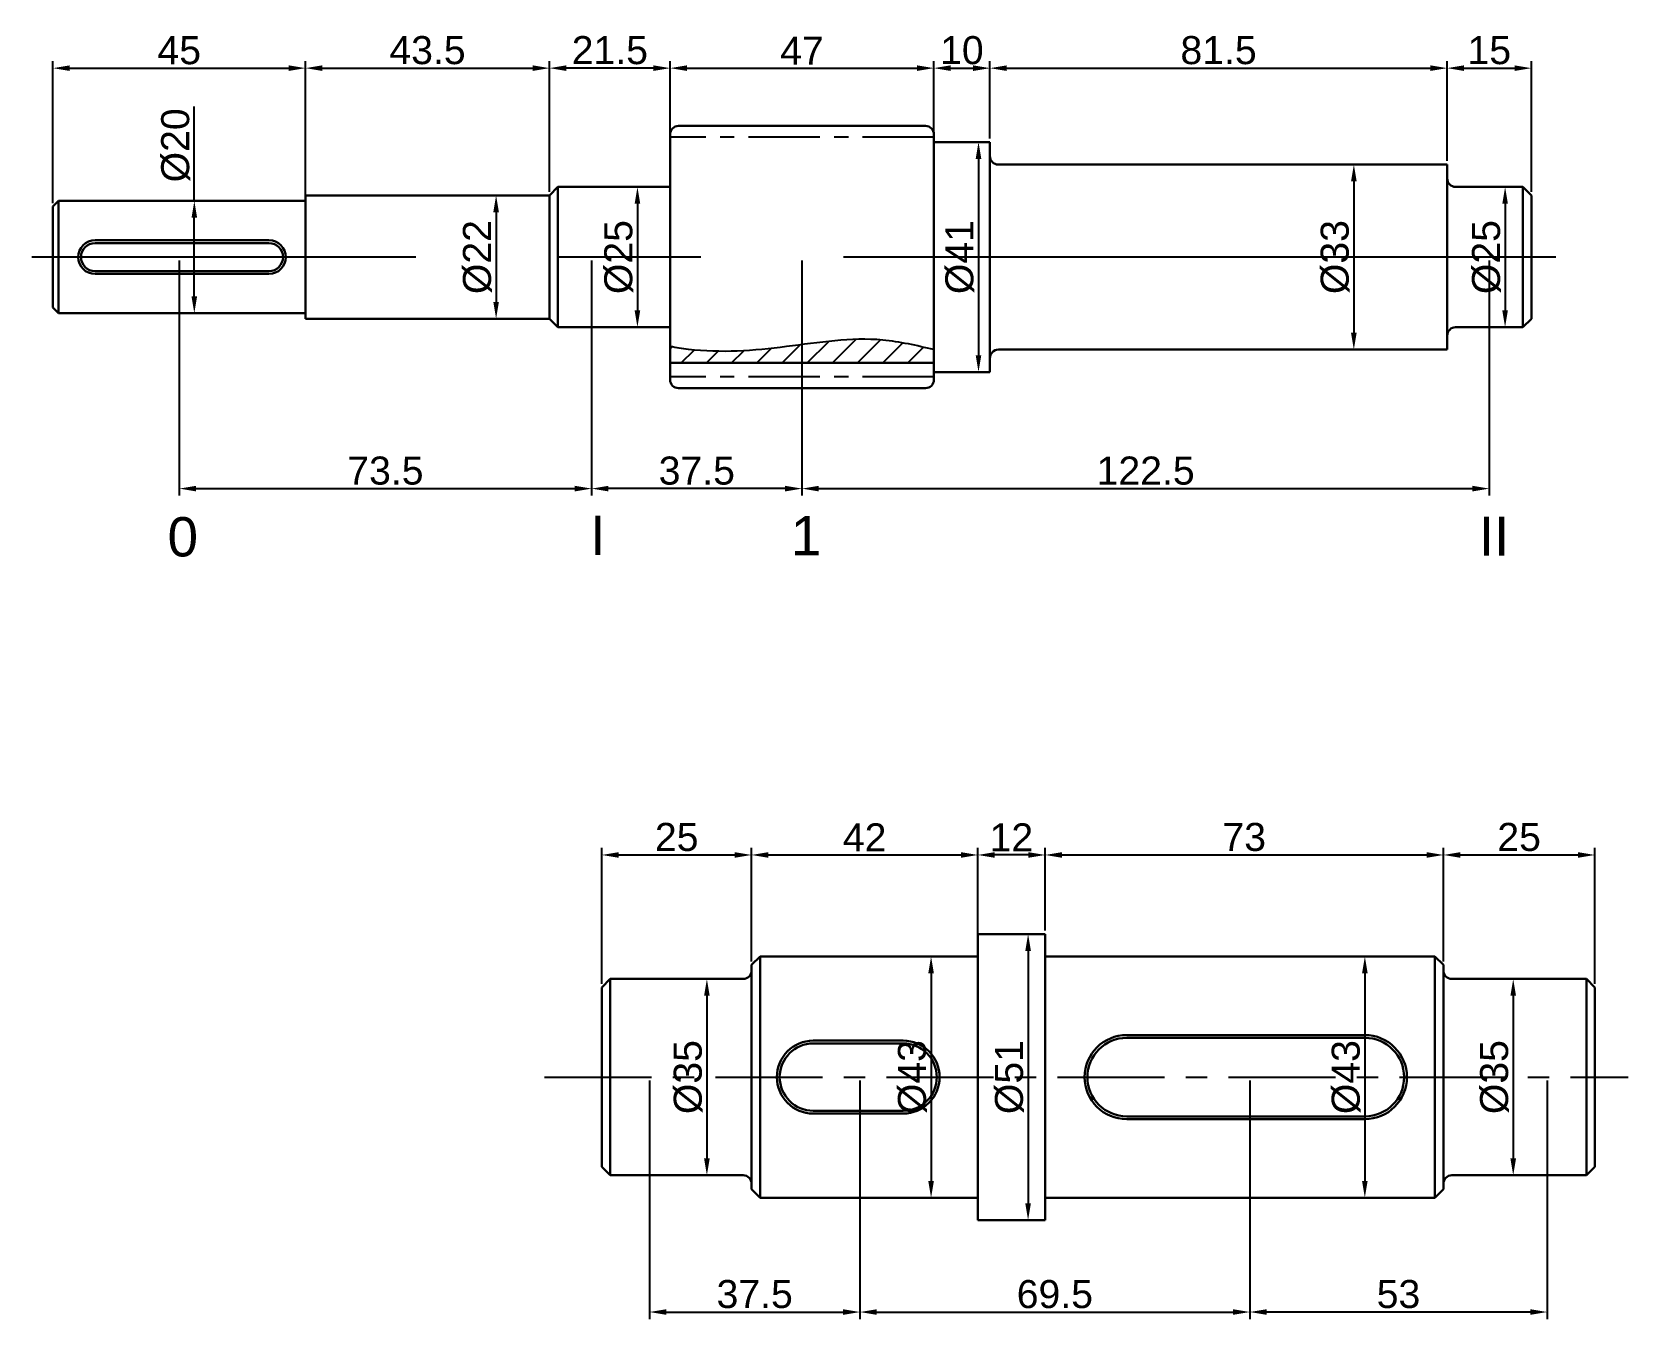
# Model space of a CAD drawing. Header units: millimetres. Extents: x 236 to 617, y 108 to 516.
# Drawn here: x 235.6 to 520.1, y 286.6 to 516.1 of the extents above; entities that cross this region are included whole.
import ezdxf

# ---------------------------------------------------------------- set-up
doc = ezdxf.new("R2010")
doc.units = ezdxf.units.MM
doc.linetypes.add('CENTER', pattern=[10.16, 6.35, -1.27, 1.27, -1.27])
doc.linetypes.add('CENTERX2', pattern=[20.32, 12.7, -2.54, 2.54, -2.54])
doc.layers.get('0').update_dxf_attribs({"lineweight": 30})
doc.layers.add('中心线', color=7, linetype='CENTER')
doc.layers.add('细线', color=7, linetype='Continuous')
doc.styles.get("Standard").update_dxf_attribs({"font": 'arial.ttf'})
doc.dimstyles.new('ISO-25', dxfattribs={"dimtxt": 5, "dimasz": 3, "dimexe": 1.25, "dimexo": 0.625, "dimtad": 1, "dimdec": 1, "dimtxsty": 'Standard', "dimcen": 2.5, "dimadec": 0, "dimazin": 0, "dimtfac": 1, "dimtdec": 1, "dimtmove": 0, "dimatfit": 3, "dimfxl": 1, "dimarcsym": 0})
doc.dimstyles.new('副本 ISO-25', dxfattribs={"dimtxt": 5, "dimasz": 3, "dimexe": 1.25, "dimexo": 0.625, "dimtad": 1, "dimdec": 0, "dimtxsty": 'Standard', "dimcen": 2.5, "dimadec": 0, "dimazin": 0, "dimtfac": 1, "dimtdec": 0, "dimtmove": 0, "dimatfit": 3, "dimfxl": 1, "dimarcsym": 0})

# ---------------------------------------------------------------- blocks, each defined once
blk = doc.blocks.new('*D31')
at = {"layer": 'Defpoints', "color": 0, "transparency": 16777216}
for p in [(363.91, 369.34), (363.91, 349.74), (337.21, 345.74)]:
    blk.add_point(p, dxfattribs=at)
at = {"layer": '细线', "color": 0, "lineweight": -2, "transparency": 16777216}
for p, q in [((337.21, 346.37), (337.21, 370.59)), ((363.91, 350.37), (363.91, 370.59)), ((340.21, 369.34), (360.91, 369.34))]:
    blk.add_line(p, q, dxfattribs=at)
at = {"layer": '细线', "color": 0, "transparency": 16777216}
for points in [[(340.21, 369.84), (340.21, 368.84), (337.21, 369.34)], [(360.91, 369.84), (360.91, 368.84), (363.91, 369.34)]]:
    blk.add_solid(points, dxfattribs=at)
at = {"layer": '细线', "color": 0, "transparency": 16777216, "insert": (350.56, 372.52), "char_height": 5, "attachment_point": 5}
blk.add_mtext('25', dxfattribs=at)
blk = doc.blocks.new('*D32')
at = {"layer": 'Defpoints', "color": 0, "transparency": 16777216}
for p in [(404.21, 369.34), (404.21, 351.24), (363.91, 349.74)]:
    blk.add_point(p, dxfattribs=at)
at = {"layer": '细线', "color": 0, "lineweight": -2, "transparency": 16777216}
for p, q in [((363.91, 350.37), (363.91, 370.59)), ((404.21, 351.87), (404.21, 370.59)), ((366.91, 369.34), (401.21, 369.34))]:
    blk.add_line(p, q, dxfattribs=at)
at = {"layer": '细线', "color": 0, "transparency": 16777216}
for points in [[(366.91, 369.84), (366.91, 368.84), (363.91, 369.34)], [(401.21, 369.84), (401.21, 368.84), (404.21, 369.34)]]:
    blk.add_solid(points, dxfattribs=at)
at = {"layer": '细线', "color": 0, "transparency": 16777216, "insert": (384.06, 372.48), "char_height": 5, "attachment_point": 5}
blk.add_mtext('42', dxfattribs=at)
blk = doc.blocks.new('*D33')
at = {"layer": 'Defpoints', "color": 0, "transparency": 16777216}
for p in [(404.21, 369.34), (404.21, 355.24), (416.21, 355.24)]:
    blk.add_point(p, dxfattribs=at)
at = {"layer": '细线', "color": 0, "lineweight": -2, "transparency": 16777216}
for p, q in [((404.21, 355.87), (404.21, 370.59)), ((416.21, 355.87), (416.21, 370.59)), ((413.21, 369.34), (407.21, 369.34))]:
    blk.add_line(p, q, dxfattribs=at)
at = {"layer": '细线', "color": 0, "transparency": 16777216}
for points in [[(407.21, 369.84), (407.21, 368.84), (404.21, 369.34)], [(413.21, 369.84), (413.21, 368.84), (416.21, 369.34)]]:
    blk.add_solid(points, dxfattribs=at)
at = {"layer": '细线', "color": 0, "transparency": 16777216, "insert": (410.21, 372.48), "char_height": 5, "attachment_point": 5}
blk.add_mtext('12', dxfattribs=at)
blk = doc.blocks.new('*D34')
at = {"layer": 'Defpoints', "color": 0, "transparency": 16777216}
for p in [(487.21, 369.34), (416.21, 355.24), (487.21, 349.74)]:
    blk.add_point(p, dxfattribs=at)
at = {"layer": '细线', "color": 0, "lineweight": -2, "transparency": 16777216}
for p, q in [((416.21, 355.87), (416.21, 370.59)), ((487.21, 350.37), (487.21, 370.59)), ((419.21, 369.34), (484.21, 369.34))]:
    blk.add_line(p, q, dxfattribs=at)
at = {"layer": '细线', "color": 0, "transparency": 16777216}
for points in [[(419.21, 369.84), (419.21, 368.84), (416.21, 369.34)], [(484.21, 369.84), (484.21, 368.84), (487.21, 369.34)]]:
    blk.add_solid(points, dxfattribs=at)
at = {"layer": '细线', "color": 0, "transparency": 16777216, "insert": (451.71, 372.52), "char_height": 5, "attachment_point": 5}
blk.add_mtext('73', dxfattribs=at)
blk = doc.blocks.new('*D35')
at = {"layer": 'Defpoints', "color": 0, "transparency": 16777216}
for p in [(514.21, 369.34), (487.21, 349.74), (514.21, 345.74)]:
    blk.add_point(p, dxfattribs=at)
at = {"layer": '细线', "color": 0, "lineweight": -2, "transparency": 16777216}
for p, q in [((487.21, 350.37), (487.21, 370.59)), ((514.21, 346.37), (514.21, 370.59)), ((490.21, 369.34), (511.21, 369.34))]:
    blk.add_line(p, q, dxfattribs=at)
at = {"layer": '细线', "color": 0, "transparency": 16777216}
for points in [[(490.21, 369.84), (490.21, 368.84), (487.21, 369.34)], [(511.21, 369.84), (511.21, 368.84), (514.21, 369.34)]]:
    blk.add_solid(points, dxfattribs=at)
at = {"layer": '细线', "color": 0, "transparency": 16777216, "insert": (500.71, 372.52), "char_height": 5, "attachment_point": 5}
blk.add_mtext('25', dxfattribs=at)
blk = doc.blocks.new('*D37')
at = {"layer": 'Defpoints', "color": 0, "transparency": 16777216}
for p in [(345.71, 329.74), (383.21, 329.74), (383.21, 287.86)]:
    blk.add_point(p, dxfattribs=at)
at = {"layer": '细线', "color": 0, "lineweight": -2, "transparency": 16777216}
for p, q in [((345.71, 329.12), (345.71, 286.61)), ((383.21, 329.12), (383.21, 286.61)), ((348.71, 287.86), (380.21, 287.86))]:
    blk.add_line(p, q, dxfattribs=at)
at = {"layer": '细线', "color": 0, "transparency": 16777216}
for points in [[(348.71, 288.36), (348.71, 287.36), (345.71, 287.86)], [(380.21, 288.36), (380.21, 287.36), (383.21, 287.86)]]:
    blk.add_solid(points, dxfattribs=at)
at = {"layer": '细线', "color": 0, "transparency": 16777216, "insert": (364.46, 291.04), "char_height": 5, "attachment_point": 5}
blk.add_mtext('37.5', dxfattribs=at)
blk = doc.blocks.new('*D38')
at = {"layer": 'Defpoints', "color": 0, "transparency": 16777216}
for p in [(383.21, 329.74), (452.71, 329.74), (452.71, 287.86)]:
    blk.add_point(p, dxfattribs=at)
at = {"layer": '细线', "color": 0, "lineweight": -2, "transparency": 16777216}
for p, q in [((383.21, 329.12), (383.21, 286.61)), ((452.71, 329.12), (452.71, 286.61)), ((386.21, 287.86), (449.71, 287.86))]:
    blk.add_line(p, q, dxfattribs=at)
at = {"layer": '细线', "color": 0, "transparency": 16777216}
for points in [[(386.21, 288.36), (386.21, 287.36), (383.21, 287.86)], [(449.71, 288.36), (449.71, 287.36), (452.71, 287.86)]]:
    blk.add_solid(points, dxfattribs=at)
at = {"layer": '细线', "color": 0, "transparency": 16777216, "insert": (417.96, 291.03), "char_height": 5, "attachment_point": 5}
blk.add_mtext('69.5', dxfattribs=at)
blk = doc.blocks.new('*D39')
at = {"layer": 'Defpoints', "color": 0, "transparency": 16777216}
for p in [(452.71, 329.74), (505.71, 329.74), (452.71, 287.86)]:
    blk.add_point(p, dxfattribs=at)
at = {"layer": '细线', "color": 0, "lineweight": -2, "transparency": 16777216}
for p, q in [((452.71, 329.12), (452.71, 286.61)), ((505.71, 329.12), (505.71, 286.61)), ((502.71, 287.86), (455.71, 287.86))]:
    blk.add_line(p, q, dxfattribs=at)
at = {"layer": '细线', "color": 0, "transparency": 16777216}
for points in [[(455.71, 288.36), (455.71, 287.36), (452.71, 287.86)], [(502.71, 288.36), (502.71, 287.36), (505.71, 287.86)]]:
    blk.add_solid(points, dxfattribs=at)
at = {"layer": '细线', "color": 0, "transparency": 16777216, "insert": (479.21, 291.04), "char_height": 5, "attachment_point": 5}
blk.add_mtext('53', dxfattribs=at)
blk = doc.blocks.new('*D40')
at = {"layer": 'Defpoints', "color": 0, "transparency": 16777216}
for p in [(338.71, 347.24), (338.71, 312.24), (355.94, 312.24)]:
    blk.add_point(p, dxfattribs=at)
at = {"layer": '细线', "color": 0, "lineweight": -2, "transparency": 16777216}
for p, q in [((339.33, 347.24), (357.19, 347.24)), ((355.94, 344.24), (355.94, 315.24)), ((339.33, 312.24), (357.19, 312.24))]:
    blk.add_line(p, q, dxfattribs=at)
at = {"layer": '细线', "color": 0, "transparency": 16777216}
for points in [[(355.44, 344.24), (356.44, 344.24), (355.94, 347.24)], [(355.44, 315.24), (356.44, 315.24), (355.94, 312.24)]]:
    blk.add_solid(points, dxfattribs=at)
at = {"layer": '细线', "color": 0, "transparency": 16777216, "insert": (352.62, 329.74), "char_height": 5, "attachment_point": 5, "rotation": 90}
blk.add_mtext('%%c35', dxfattribs=at)
blk = doc.blocks.new('*D41')
at = {"layer": 'Defpoints', "color": 0, "transparency": 16777216}
for p in [(512.71, 347.24), (499.66, 312.24), (512.71, 312.24)]:
    blk.add_point(p, dxfattribs=at)
at = {"layer": '细线', "color": 0, "lineweight": -2, "transparency": 16777216}
for p, q in [((512.08, 347.24), (498.41, 347.24)), ((499.66, 344.24), (499.66, 315.24)), ((512.08, 312.24), (498.41, 312.24))]:
    blk.add_line(p, q, dxfattribs=at)
at = {"layer": '细线', "color": 0, "transparency": 16777216}
for points in [[(499.16, 344.24), (500.16, 344.24), (499.66, 347.24)], [(499.16, 315.24), (500.16, 315.24), (499.66, 312.24)]]:
    blk.add_solid(points, dxfattribs=at)
at = {"layer": '细线', "color": 0, "transparency": 16777216, "insert": (496.34, 329.74), "char_height": 5, "attachment_point": 5, "rotation": 90}
blk.add_mtext('%%c35', dxfattribs=at)
blk = doc.blocks.new('*D42')
at = {"layer": 'Defpoints', "color": 0, "transparency": 16777216}
for p in [(485.71, 351.24), (473.21, 308.24), (485.71, 308.24)]:
    blk.add_point(p, dxfattribs=at)
at = {"layer": '细线', "color": 0, "lineweight": -2, "transparency": 16777216}
for p, q in [((485.08, 351.24), (471.96, 351.24)), ((473.21, 348.24), (473.21, 311.24)), ((485.08, 308.24), (471.96, 308.24))]:
    blk.add_line(p, q, dxfattribs=at)
at = {"layer": '细线', "color": 0, "transparency": 16777216}
for points in [[(472.71, 348.24), (473.71, 348.24), (473.21, 351.24)], [(472.71, 311.24), (473.71, 311.24), (473.21, 308.24)]]:
    blk.add_solid(points, dxfattribs=at)
at = {"layer": '细线', "color": 0, "transparency": 16777216, "insert": (469.89, 329.74), "char_height": 5, "attachment_point": 5, "rotation": 90}
blk.add_mtext('%%c43', dxfattribs=at)
blk = doc.blocks.new('*D43')
at = {"layer": 'Defpoints', "color": 0, "transparency": 16777216}
for p in [(416.21, 355.24), (413.19, 304.24), (416.21, 304.24)]:
    blk.add_point(p, dxfattribs=at)
at = {"layer": '细线', "color": 0, "lineweight": -2, "transparency": 16777216}
for p, q in [((415.58, 355.24), (411.94, 355.24)), ((413.19, 352.24), (413.19, 307.24)), ((415.58, 304.24), (411.94, 304.24))]:
    blk.add_line(p, q, dxfattribs=at)
at = {"layer": '细线', "color": 0, "transparency": 16777216}
for points in [[(412.69, 352.24), (413.69, 352.24), (413.19, 355.24)], [(412.69, 307.24), (413.69, 307.24), (413.19, 304.24)]]:
    blk.add_solid(points, dxfattribs=at)
at = {"layer": '细线', "color": 0, "transparency": 16777216, "insert": (409.87, 329.74), "char_height": 5, "attachment_point": 5, "rotation": 90}
blk.add_mtext('%%c51', dxfattribs=at)
blk = doc.blocks.new('*D44')
at = {"layer": 'Defpoints', "color": 0, "transparency": 16777216}
for p in [(404.21, 351.24), (395.9, 308.24), (404.21, 308.24)]:
    blk.add_point(p, dxfattribs=at)
at = {"layer": '细线', "color": 0, "lineweight": -2, "transparency": 16777216}
for p, q in [((403.58, 351.24), (394.65, 351.24)), ((395.9, 348.24), (395.9, 311.24)), ((403.58, 308.24), (394.65, 308.24))]:
    blk.add_line(p, q, dxfattribs=at)
at = {"layer": '细线', "color": 0, "transparency": 16777216}
for points in [[(395.4, 348.24), (396.4, 348.24), (395.9, 351.24)], [(395.4, 311.24), (396.4, 311.24), (395.9, 308.24)]]:
    blk.add_solid(points, dxfattribs=at)
at = {"layer": '细线', "color": 0, "transparency": 16777216, "insert": (392.58, 329.74), "char_height": 5, "attachment_point": 5, "rotation": 90}
blk.add_mtext('%%c43', dxfattribs=at)
blk = doc.blocks.new('*D45')
at = {"layer": 'Defpoints', "color": 0, "transparency": 16777216}
for p in [(240.29, 485.92), (240.29, 465.92), (264.58, 465.92)]:
    blk.add_point(p, dxfattribs=at)
at = {"layer": '细线', "color": 0, "lineweight": -2, "transparency": 16777216}
for p, q in [((264.58, 485.92), (264.58, 502.76)), ((240.91, 485.92), (265.83, 485.92)), ((264.58, 468.92), (264.58, 482.92)), ((240.91, 465.92), (265.83, 465.92))]:
    blk.add_line(p, q, dxfattribs=at)
at = {"layer": '细线', "color": 0, "transparency": 16777216}
for points in [[(264.08, 482.92), (265.08, 482.92), (264.58, 485.92)], [(264.08, 468.92), (265.08, 468.92), (264.58, 465.92)]]:
    blk.add_solid(points, dxfattribs=at)
at = {"layer": '细线', "color": 0, "transparency": 16777216, "insert": (261.26, 495.84), "char_height": 5, "attachment_point": 5, "rotation": 90}
blk.add_mtext('%%c20', dxfattribs=at)
blk = doc.blocks.new('*D46')
at = {"layer": 'Defpoints', "color": 0, "transparency": 16777216}
for p in [(329.39, 488.42), (329.39, 463.42), (343.56, 463.42)]:
    blk.add_point(p, dxfattribs=at)
at = {"layer": '细线', "color": 0, "lineweight": -2, "transparency": 16777216}
for p, q in [((330.02, 488.42), (344.81, 488.42)), ((343.56, 485.42), (343.56, 466.42)), ((330.02, 463.42), (344.81, 463.42))]:
    blk.add_line(p, q, dxfattribs=at)
at = {"layer": '细线', "color": 0, "transparency": 16777216}
for points in [[(343.06, 485.42), (344.06, 485.42), (343.56, 488.42)], [(343.06, 466.42), (344.06, 466.42), (343.56, 463.42)]]:
    blk.add_solid(points, dxfattribs=at)
at = {"layer": '细线', "color": 0, "transparency": 16777216, "insert": (340.24, 475.92), "char_height": 5, "attachment_point": 5, "rotation": 90}
blk.add_mtext('%%c25', dxfattribs=at)
blk = doc.blocks.new('*D47')
at = {"layer": 'Defpoints', "color": 0, "transparency": 16777216}
for p in [(327.89, 486.92), (318.37, 464.92), (324.82, 464.92)]:
    blk.add_point(p, dxfattribs=at)
at = {"layer": '细线', "color": 0, "lineweight": -2, "transparency": 16777216}
for p, q in [((327.27, 486.92), (317.12, 486.92)), ((318.37, 483.92), (318.37, 467.92)), ((324.19, 464.92), (317.12, 464.92))]:
    blk.add_line(p, q, dxfattribs=at)
at = {"layer": '细线', "color": 0, "transparency": 16777216}
for points in [[(317.87, 483.92), (318.87, 483.92), (318.37, 486.92)], [(317.87, 467.92), (318.87, 467.92), (318.37, 464.92)]]:
    blk.add_solid(points, dxfattribs=at)
at = {"layer": '细线', "color": 0, "transparency": 16777216, "insert": (315.05, 475.92), "char_height": 5, "attachment_point": 5, "rotation": 90}
blk.add_mtext('%%c22', dxfattribs=at)
blk = doc.blocks.new('*D48')
at = {"layer": 'Defpoints', "color": 0, "transparency": 16777216}
for p in [(406.39, 496.42), (404.35, 455.42), (406.39, 455.42)]:
    blk.add_point(p, dxfattribs=at)
at = {"layer": '细线', "color": 0, "lineweight": -2, "transparency": 16777216}
for p, q in [((405.77, 496.42), (403.1, 496.42)), ((404.35, 493.42), (404.35, 458.42)), ((405.77, 455.42), (403.1, 455.42))]:
    blk.add_line(p, q, dxfattribs=at)
at = {"layer": '细线', "color": 0, "transparency": 16777216}
for points in [[(403.85, 493.42), (404.85, 493.42), (404.35, 496.42)], [(403.85, 458.42), (404.85, 458.42), (404.35, 455.42)]]:
    blk.add_solid(points, dxfattribs=at)
at = {"layer": '细线', "color": 0, "transparency": 16777216, "insert": (401.03, 475.92), "char_height": 5, "attachment_point": 5, "rotation": 90}
blk.add_mtext('%%c41', dxfattribs=at)
blk = doc.blocks.new('*D49')
at = {"layer": 'Defpoints', "color": 0, "transparency": 16777216}
for p in [(487.89, 492.42), (471.25, 459.42), (487.89, 459.42)]:
    blk.add_point(p, dxfattribs=at)
at = {"layer": '细线', "color": 0, "lineweight": -2, "transparency": 16777216}
for p, q in [((487.27, 492.42), (470, 492.42)), ((471.25, 489.42), (471.25, 462.42)), ((487.27, 459.42), (470, 459.42))]:
    blk.add_line(p, q, dxfattribs=at)
at = {"layer": '细线', "color": 0, "transparency": 16777216}
for points in [[(470.75, 489.42), (471.75, 489.42), (471.25, 492.42)], [(470.75, 462.42), (471.75, 462.42), (471.25, 459.42)]]:
    blk.add_solid(points, dxfattribs=at)
at = {"layer": '细线', "color": 0, "transparency": 16777216, "insert": (467.93, 475.92), "char_height": 5, "attachment_point": 5, "rotation": 90}
blk.add_mtext('%%c33', dxfattribs=at)
blk = doc.blocks.new('*D50')
at = {"layer": 'Defpoints', "color": 0, "transparency": 16777216}
for p in [(501.39, 488.42), (498.21, 463.42), (501.39, 463.42)]:
    blk.add_point(p, dxfattribs=at)
at = {"layer": '细线', "color": 0, "lineweight": -2, "transparency": 16777216}
for p, q in [((500.77, 488.42), (496.96, 488.42)), ((498.21, 485.42), (498.21, 466.42)), ((500.77, 463.42), (496.96, 463.42))]:
    blk.add_line(p, q, dxfattribs=at)
at = {"layer": '细线', "color": 0, "transparency": 16777216}
for points in [[(497.71, 485.42), (498.71, 485.42), (498.21, 488.42)], [(497.71, 466.42), (498.71, 466.42), (498.21, 463.42)]]:
    blk.add_solid(points, dxfattribs=at)
at = {"layer": '细线', "color": 0, "transparency": 16777216, "insert": (494.9, 475.92), "char_height": 5, "attachment_point": 5, "rotation": 90}
blk.add_mtext('%%c25', dxfattribs=at)
blk = doc.blocks.new('*D51')
at = {"layer": 'Defpoints', "color": 0, "transparency": 16777216}
for p in [(284.39, 509.6), (239.39, 484.92), (284.39, 485.92)]:
    blk.add_point(p, dxfattribs=at)
at = {"layer": '细线', "color": 0, "lineweight": -2, "transparency": 16777216}
for p, q in [((239.39, 485.55), (239.39, 510.85)), ((242.39, 509.6), (281.39, 509.6)), ((284.39, 486.55), (284.39, 510.85))]:
    blk.add_line(p, q, dxfattribs=at)
at = {"layer": '细线', "color": 0, "transparency": 16777216}
for points in [[(242.39, 510.1), (242.39, 509.1), (239.39, 509.6)], [(281.39, 510.1), (281.39, 509.1), (284.39, 509.6)]]:
    blk.add_solid(points, dxfattribs=at)
at = {"layer": '细线', "color": 0, "transparency": 16777216, "insert": (261.89, 512.77), "char_height": 5, "attachment_point": 5}
blk.add_mtext('45', dxfattribs=at)
blk = doc.blocks.new('*D52')
at = {"layer": 'Defpoints', "color": 0, "transparency": 16777216}
for p in [(327.89, 509.6), (284.39, 486.92), (327.89, 486.92)]:
    blk.add_point(p, dxfattribs=at)
at = {"layer": '细线', "color": 0, "lineweight": -2, "transparency": 16777216}
for p, q in [((284.39, 487.55), (284.39, 510.85)), ((287.39, 509.6), (324.89, 509.6)), ((327.89, 487.55), (327.89, 510.85))]:
    blk.add_line(p, q, dxfattribs=at)
at = {"layer": '细线', "color": 0, "transparency": 16777216}
for points in [[(287.39, 510.1), (287.39, 509.1), (284.39, 509.6)], [(324.89, 510.1), (324.89, 509.1), (327.89, 509.6)]]:
    blk.add_solid(points, dxfattribs=at)
at = {"layer": '细线', "color": 0, "transparency": 16777216, "insert": (306.14, 512.78), "char_height": 5, "attachment_point": 5}
blk.add_mtext('43.5', dxfattribs=at)
blk = doc.blocks.new('*D53')
at = {"layer": 'Defpoints', "color": 0, "transparency": 16777216}
for p in [(327.89, 509.6), (327.89, 486.92), (349.39, 488.42)]:
    blk.add_point(p, dxfattribs=at)
at = {"layer": '细线', "color": 0, "lineweight": -2, "transparency": 16777216}
for p, q in [((327.89, 487.55), (327.89, 510.85)), ((346.39, 509.6), (330.89, 509.6)), ((349.39, 489.05), (349.39, 510.85))]:
    blk.add_line(p, q, dxfattribs=at)
at = {"layer": '细线', "color": 0, "transparency": 16777216}
for points in [[(330.89, 510.1), (330.89, 509.1), (327.89, 509.6)], [(346.39, 510.1), (346.39, 509.1), (349.39, 509.6)]]:
    blk.add_solid(points, dxfattribs=at)
at = {"layer": '细线', "color": 0, "transparency": 16777216, "insert": (338.64, 512.78), "char_height": 5, "attachment_point": 5}
blk.add_mtext('21.5', dxfattribs=at)
blk = doc.blocks.new('*D54')
at = {"layer": 'Defpoints', "color": 0, "transparency": 16777216}
for p in [(396.39, 509.6), (349.39, 497.29), (396.39, 497.29)]:
    blk.add_point(p, dxfattribs=at)
at = {"layer": '细线', "color": 0, "lineweight": -2, "transparency": 16777216}
for p, q in [((349.39, 497.91), (349.39, 510.85)), ((352.39, 509.6), (393.39, 509.6)), ((396.39, 497.91), (396.39, 510.85))]:
    blk.add_line(p, q, dxfattribs=at)
at = {"layer": '细线', "color": 0, "transparency": 16777216}
for points in [[(352.39, 510.1), (352.39, 509.1), (349.39, 509.6)], [(393.39, 510.1), (393.39, 509.1), (396.39, 509.6)]]:
    blk.add_solid(points, dxfattribs=at)
at = {"layer": '细线', "color": 0, "transparency": 16777216, "insert": (372.89, 512.72), "char_height": 5, "attachment_point": 5}
blk.add_mtext('47', dxfattribs=at)
blk = doc.blocks.new('*D55')
at = {"layer": 'Defpoints', "color": 0, "transparency": 16777216}
for p in [(406.39, 509.6), (396.39, 496.42), (406.39, 496.42)]:
    blk.add_point(p, dxfattribs=at)
at = {"layer": '细线', "color": 0, "lineweight": -2, "transparency": 16777216}
for p, q in [((396.39, 497.05), (396.39, 510.85)), ((399.39, 509.6), (403.39, 509.6)), ((406.39, 497.05), (406.39, 510.85))]:
    blk.add_line(p, q, dxfattribs=at)
at = {"layer": '细线', "color": 0, "transparency": 16777216}
for points in [[(399.39, 510.1), (399.39, 509.1), (396.39, 509.6)], [(403.39, 510.1), (403.39, 509.1), (406.39, 509.6)]]:
    blk.add_solid(points, dxfattribs=at)
at = {"layer": '细线', "color": 0, "transparency": 16777216, "insert": (401.39, 512.78), "char_height": 5, "attachment_point": 5}
blk.add_mtext('10', dxfattribs=at)
blk = doc.blocks.new('*D56')
at = {"layer": 'Defpoints', "color": 0, "transparency": 16777216}
for p in [(487.89, 509.6), (406.39, 496.42), (487.89, 492.42)]:
    blk.add_point(p, dxfattribs=at)
at = {"layer": '细线', "color": 0, "lineweight": -2, "transparency": 16777216}
for p, q in [((406.39, 497.05), (406.39, 510.85)), ((409.39, 509.6), (484.89, 509.6)), ((487.89, 493.05), (487.89, 510.85))]:
    blk.add_line(p, q, dxfattribs=at)
at = {"layer": '细线', "color": 0, "transparency": 16777216}
for points in [[(409.39, 510.1), (409.39, 509.1), (406.39, 509.6)], [(484.89, 510.1), (484.89, 509.1), (487.89, 509.6)]]:
    blk.add_solid(points, dxfattribs=at)
at = {"layer": '细线', "color": 0, "transparency": 16777216, "insert": (447.14, 512.78), "char_height": 5, "attachment_point": 5}
blk.add_mtext('81.5', dxfattribs=at)
blk = doc.blocks.new('*D57')
at = {"layer": 'Defpoints', "color": 0, "transparency": 16777216}
for p in [(502.89, 509.6), (487.89, 492.42), (502.89, 486.92)]:
    blk.add_point(p, dxfattribs=at)
at = {"layer": '细线', "color": 0, "lineweight": -2, "transparency": 16777216}
for p, q in [((487.89, 493.05), (487.89, 510.85)), ((490.89, 509.6), (499.89, 509.6)), ((502.89, 487.55), (502.89, 510.85))]:
    blk.add_line(p, q, dxfattribs=at)
at = {"layer": '细线', "color": 0, "transparency": 16777216}
for points in [[(490.89, 510.1), (490.89, 509.1), (487.89, 509.6)], [(499.89, 510.1), (499.89, 509.1), (502.89, 509.6)]]:
    blk.add_solid(points, dxfattribs=at)
at = {"layer": '细线', "color": 0, "transparency": 16777216, "insert": (495.39, 512.78), "char_height": 5, "attachment_point": 5}
blk.add_mtext('15', dxfattribs=at)
blk = doc.blocks.new('*D58')
at = {"layer": 'Defpoints', "color": 0, "transparency": 16777216}
for p in [(335.39, 475.92), (372.89, 475.92), (335.39, 434.65)]:
    blk.add_point(p, dxfattribs=at)
at = {"layer": '细线', "color": 0, "lineweight": -2, "transparency": 16777216}
for p, q in [((335.39, 475.3), (335.39, 433.4)), ((372.89, 475.3), (372.89, 433.4)), ((369.89, 434.65), (338.39, 434.65))]:
    blk.add_line(p, q, dxfattribs=at)
at = {"layer": '细线', "color": 0, "transparency": 16777216}
for points in [[(338.39, 435.15), (338.39, 434.15), (335.39, 434.65)], [(369.89, 435.15), (369.89, 434.15), (372.89, 434.65)]]:
    blk.add_solid(points, dxfattribs=at)
at = {"layer": '细线', "color": 0, "transparency": 16777216, "insert": (354.14, 437.83), "char_height": 5, "attachment_point": 5}
blk.add_mtext('37.5', dxfattribs=at)
blk = doc.blocks.new('*D59')
at = {"layer": 'Defpoints', "color": 0, "transparency": 16777216}
for p in [(372.89, 475.92), (495.39, 475.92), (495.39, 434.65)]:
    blk.add_point(p, dxfattribs=at)
at = {"layer": '细线', "color": 0, "lineweight": -2, "transparency": 16777216}
for p, q in [((372.89, 475.3), (372.89, 433.4)), ((495.39, 475.3), (495.39, 433.4)), ((375.89, 434.65), (492.39, 434.65))]:
    blk.add_line(p, q, dxfattribs=at)
at = {"layer": '细线', "color": 0, "transparency": 16777216}
for points in [[(375.89, 435.15), (375.89, 434.15), (372.89, 434.65)], [(492.39, 435.15), (492.39, 434.15), (495.39, 434.65)]]:
    blk.add_solid(points, dxfattribs=at)
at = {"layer": '细线', "color": 0, "transparency": 16777216, "insert": (434.14, 437.83), "char_height": 5, "attachment_point": 5}
blk.add_mtext('122.5', dxfattribs=at)
blk = doc.blocks.new('*D67')
at = {"layer": 'Defpoints', "color": 0, "transparency": 16777216}
for p in [(261.89, 475.92), (335.39, 475.92), (335.39, 434.65)]:
    blk.add_point(p, dxfattribs=at)
at = {"layer": '细线', "color": 0, "lineweight": -2, "transparency": 16777216}
for p, q in [((261.89, 475.3), (261.89, 433.4)), ((335.39, 475.3), (335.39, 433.4)), ((264.89, 434.65), (332.39, 434.65))]:
    blk.add_line(p, q, dxfattribs=at)
at = {"layer": '细线', "color": 0, "transparency": 16777216}
for points in [[(264.89, 435.15), (264.89, 434.15), (261.89, 434.65)], [(332.39, 435.15), (332.39, 434.15), (335.39, 434.65)]]:
    blk.add_solid(points, dxfattribs=at)
at = {"layer": '细线', "color": 0, "transparency": 16777216, "insert": (298.64, 437.83), "char_height": 5, "attachment_point": 5}
blk.add_mtext('73.5', dxfattribs=at)

msp = doc.modelspace()

# ---------------------------------------------------------------- hatches: boundary and pattern name
at = {"layer": '细线'}
h = msp.add_hatch(dxfattribs=at)
h.set_pattern_fill('ANSI31', color=256)
h.set_pattern_definition([(45, (115.4495, 831.8), (-2.245064, 2.245064), [])])
edge = h.paths.add_edge_path()
edge.add_spline(control_points=[(396.39, 459.42), (393.37, 460.13), (384.72, 462.16), (370.04, 459.7), (357.32, 458.66), (350.48, 459.78), (349.39, 459.96)], knot_values=[0, 0, 0, 0, 9.25978, 26.467171, 43.932983, 47.240176, 47.240176, 47.240176, 47.240176], degree=3, periodic=0)
edge.add_line((349.39, 459.96), (349.39, 459.42))
edge.add_line((349.39, 459.42), (349.39, 457.06))
edge.add_line((349.39, 457.06), (396.39, 457.06))
edge.add_line((396.39, 457.06), (396.39, 459.42))

# ---------------------------------------------------------------- linework, layer by layer
for p, q in [((394.89, 499.29), (350.89, 499.29)), ((349.39, 492.42), (349.39, 497.79)), ((396.39, 492.42), (396.39, 497.79)), ((406.39, 496.42), (406.39, 493.92)), ((487.89, 461.92), (487.89, 489.92)), ((284.39, 486.92), (297.99, 486.92)), ((284.39, 486.92), (284.39, 464.92)), ((297.99, 486.92), (327.89, 486.92)), ((329.39, 488.42), (327.89, 486.92)), ((329.39, 488.42), (329.39, 463.42)), ((329.39, 488.42), (349.39, 488.42)), ((501.39, 488.42), (489.39, 488.42)), ((501.39, 488.42), (502.89, 486.92)), ((501.39, 488.42), (501.39, 463.42)), ((502.89, 464.92), (502.89, 486.92)), ((239.39, 484.92), (240.39, 485.92)), ((239.39, 484.92), (239.39, 466.92)), ((240.39, 485.92), (284.39, 485.92)), ((240.39, 485.92), (240.39, 477.92)), ((246.89, 478.92), (262.39, 478.92)), ((246.89, 478.42), (262.39, 478.42)), ((277.89, 478.92), (262.39, 478.92)), ((277.89, 478.42), (262.39, 478.42)), ((240.39, 477.92), (240.39, 465.92)), ((246.89, 473.42), (262.39, 473.42)), ((277.89, 472.92), (246.89, 472.92)), ((277.89, 473.42), (262.39, 473.42)), ((239.39, 466.92), (240.39, 465.92)), ((240.39, 465.92), (284.39, 465.92)), ((284.39, 464.92), (327.89, 464.92)), ((327.89, 464.92), (327.89, 465.42)), ((329.39, 463.42), (327.89, 464.92)), ((501.39, 463.42), (502.89, 464.92)), ((329.39, 463.42), (349.39, 463.42)), ((501.39, 463.42), (489.39, 463.42)), ((349.39, 459.42), (349.39, 454.06)), ((396.39, 459.42), (396.39, 454.06)), ((396.39, 457.06), (349.39, 457.06)), ((394.89, 452.56), (350.89, 452.56)), ((363.91, 349.74), (365.41, 351.24)), ((365.41, 351.24), (365.41, 308.24)), ((485.71, 351.24), (487.21, 349.74)), ((485.71, 351.24), (485.71, 308.24)), ((338.71, 347.24), (338.71, 312.24)), ((338.71, 347.24), (340.21, 347.24)), ((351.21, 347.24), (362.41, 347.24)), ((363.91, 348.74), (363.91, 349.74)), ((363.91, 348.74), (363.91, 310.74)), ((487.21, 348.74), (487.21, 349.74)), ((487.21, 348.74), (487.21, 310.74)), ((500.21, 347.24), (488.71, 347.24)), ((512.71, 347.24), (500.21, 347.24)), ((512.71, 347.24), (512.71, 312.24)), ((374.91, 336.24), (382.91, 336.24)), ((374.91, 335.74), (382.91, 335.74)), ((390.91, 336.24), (382.91, 336.24)), ((390.91, 335.74), (382.91, 335.74)), ((430.77, 337.24), (451.99, 337.24)), ((430.77, 336.74), (451.99, 336.74)), ((473.21, 337.24), (451.99, 337.24)), ((473.21, 336.74), (451.99, 336.74)), ((374.91, 323.74), (382.91, 323.74)), ((374.91, 323.24), (382.91, 323.24)), ((390.91, 323.74), (382.91, 323.74)), ((390.91, 323.24), (382.91, 323.24)), ((430.77, 322.74), (451.99, 322.74)), ((430.77, 322.24), (451.99, 322.24)), ((473.21, 322.74), (451.99, 322.74)), ((473.21, 322.24), (451.99, 322.24)), ((338.71, 312.24), (340.21, 312.24)), ((351.21, 312.24), (362.41, 312.24)), ((363.91, 309.74), (363.91, 310.74)), ((487.21, 310.74), (487.21, 309.74)), ((500.21, 312.24), (488.71, 312.24)), ((512.71, 312.24), (500.21, 312.24)), ((363.91, 309.74), (365.41, 308.24)), ((404.21, 308.24), (404.21, 304.24)), ((487.21, 309.74), (485.71, 308.24))]:
    msp.add_line(p, q)
at = {"color": 7, "linetype": 'Continuous'}
for p, q in [((406.39, 496.42), (396.39, 496.42)), ((396.39, 496.42), (396.39, 455.42)), ((349.39, 492.42), (349.39, 459.42)), ((406.39, 493.92), (406.39, 457.92)), ((487.89, 492.42), (407.89, 492.42)), ((487.89, 492.42), (487.89, 489.92)), ((327.89, 486.92), (327.89, 465.42)), ((349.39, 484.09), (349.39, 463.42)), ((487.89, 461.92), (487.89, 459.42)), ((487.89, 459.42), (407.89, 459.42)), ((406.39, 455.42), (396.39, 455.42)), ((406.39, 457.92), (406.39, 455.42)), ((404.21, 355.24), (404.21, 308.24)), ((416.21, 355.24), (404.21, 355.24)), ((416.21, 355.24), (416.21, 304.24)), ((404.21, 351.24), (365.41, 351.24)), ((485.71, 351.24), (416.21, 351.24)), ((337.21, 345.74), (338.71, 347.24)), ((340.21, 347.24), (351.21, 347.24)), ((512.71, 347.24), (514.21, 345.74)), ((337.21, 345.74), (337.21, 313.74)), ((514.21, 345.74), (514.21, 313.74)), ((337.21, 313.74), (338.71, 312.24)), ((514.21, 313.74), (512.71, 312.24)), ((340.21, 312.24), (351.21, 312.24)), ((404.21, 308.24), (365.41, 308.24)), ((485.71, 308.24), (416.21, 308.24)), ((416.21, 304.24), (404.21, 304.24))]:
    msp.add_line(p, q, dxfattribs=at)
for centre, radius, start, end in [((350.89, 497.79), 1.5, 90, 180), ((394.89, 497.79), 1.5, 0, 90), ((407.89, 493.92), 1.5, 180, 270), ((489.39, 489.92), 1.5, 180, 270), ((246.89, 475.92), 3, 90, 270), ((246.89, 475.92), 2.5, 90, 270), ((277.89, 475.92), 3, 270, 90), ((277.89, 475.92), 2.5, 270, 90), ((489.39, 461.92), 1.5, 90, 180), ((350.89, 454.06), 1.5, 180, 270), ((394.89, 454.06), 1.5, 270, 0), ((362.41, 348.74), 1.5, 270, 0), ((488.71, 348.74), 1.5, 180, 270), ((374.91, 329.74), 6.5, 90, 270), ((374.91, 329.74), 6, 90, 270), ((390.91, 329.74), 6.5, 270, 90), ((390.91, 329.74), 6, 270, 90), ((430.77, 329.74), 7.5, 90, 270), ((430.77, 329.74), 7, 90, 270), ((473.21, 329.74), 7.5, 270, 90), ((473.21, 329.74), 7, 270, 90), ((362.41, 310.74), 1.5, 0, 90), ((488.71, 310.74), 1.5, 90, 180)]:
    msp.add_arc(centre, radius, start, end)
msp.add_arc((407.89, 457.92), 1.5, 90, 180, dxfattribs=at)
at = {"layer": '中心线', "color": 7, "linetype": 'CENTERX2'}
for p, q in [((396.39, 497.29), (349.39, 497.29)), ((396.39, 454.56), (349.39, 454.56))]:
    msp.add_line(p, q, dxfattribs=at)
at = {"layer": '中心线', "linetype": 'CENTERX2', "ltscale": 10}
msp.add_line((507.28, 475.92), (235.64, 475.92), dxfattribs=at)
at = {"layer": '中心线', "ltscale": 3}
msp.add_line((326.99, 329.74), (520.13, 329.74), dxfattribs=at)
at = {"layer": '细线'}
msp.add_line((285.01, 486.92), (294.42, 486.92), dxfattribs=at)
msp.add_spline([(396.39, 459.42), (387.29, 461.12), (370.12, 459.96), (352.66, 459.47), (349.39, 459.96)], degree=3, dxfattribs=at)
msp.add_spline([(396.39, 459.42), (387.29, 461.12), (370.12, 459.96), (352.66, 459.47), (349.39, 459.96)], degree=3, dxfattribs=at)

# ---------------------------------------------------------------- texts
at = {"layer": '细线', "char_height": 7, "attachment_point": 1}
for s, insert in [('0', (259.81, 429.56)), ('I', (335.15, 429.84)), ('1', (370.91, 429.76)), ('II', (493.53, 429.67))]:
    msp.add_mtext_dynamic_manual_height_columns(s, width=8.5575, gutter_width=12.5, heights=[0], dxfattribs=dict(at, insert=insert))

# ---------------------------------------------------------------- dimensions: what is measured, and where the dimension line sits
at = {"layer": '细线'}
for base, p1, p2, picture, middle in [((284.39, 509.6), (239.39, 484.92), (284.39, 485.92), '*D51', (261.89, 512.77)), ((396.39, 509.6), (349.39, 497.29), (396.39, 497.29), '*D54', (372.89, 512.72)), ((406.39, 509.6), (396.39, 496.42), (406.39, 496.42), '*D55', (401.39, 512.78)), ((502.89, 509.6), (487.89, 492.42), (502.89, 486.92), '*D57', (495.39, 512.78)), ((404.21, 369.34), (416.21, 355.24), (404.21, 355.24), '*D33', (410.21, 372.48)), ((452.71, 287.86), (505.71, 329.74), (452.71, 329.74), '*D39', (479.21, 291.04))]:
    dim = msp.add_linear_dim(base=base, p1=p1, p2=p2, dimstyle='ISO-25', dxfattribs=at)
    dim.commit()
    dim.dimension.update_dxf_attribs({"geometry": picture, "text_midpoint": middle})
for base, p1, p2, text, picture, middle in [((327.89, 509.6), (284.39, 486.92), (327.89, 486.92), '43.5', '*D52', (306.14, 512.78)), ((327.89, 509.6), (349.39, 488.42), (327.89, 486.92), '21.5', '*D53', (338.64, 512.78)), ((487.89, 509.6), (406.39, 496.42), (487.89, 492.42), '81.5', '*D56', (447.14, 512.78)), ((335.39, 434.65), (261.89, 475.92), (335.39, 475.92), '73.5', '*D67', (298.64, 437.83)), ((335.39, 434.65), (372.89, 475.92), (335.39, 475.92), '37.5', '*D58', (354.14, 437.83)), ((495.39, 434.65), (372.89, 475.92), (495.39, 475.92), '122.5', '*D59', (434.14, 437.83)), ((363.91, 369.34), (337.21, 345.74), (363.91, 349.74), '25', '*D31', (350.56, 372.52)), ((404.21, 369.34), (363.91, 349.74), (404.21, 351.24), '42', '*D32', (384.06, 372.48)), ((487.21, 369.34), (416.21, 355.24), (487.21, 349.74), '73', '*D34', (451.71, 372.52)), ((514.21, 369.34), (487.21, 349.74), (514.21, 345.74), '25', '*D35', (500.71, 372.52)), ((383.21, 287.86), (345.71, 329.74), (383.21, 329.74), '37.5', '*D37', (364.46, 291.04)), ((452.71, 287.86), (383.21, 329.74), (452.71, 329.74), '69.5', '*D38', (417.96, 291.03))]:
    dim = msp.add_linear_dim(base=base, p1=p1, p2=p2, text=text, dimstyle='ISO-25', dxfattribs=at)
    dim.commit()
    dim.dimension.update_dxf_attribs({"geometry": picture, "text_midpoint": middle})
dim = msp.add_linear_dim(base=(264.58, 465.92), p1=(240.29, 485.92), p2=(240.29, 465.92), angle=90, dimstyle='副本 ISO-25', override={"dimpost": '%%c<>'}, dxfattribs=at)
dim.commit()
dim.dimension.update_dxf_attribs({"geometry": '*D45', "text_midpoint": (264.58, 495.84), "dimtype": 160})
for base, p1, p2, picture, middle in [((404.35, 455.42), (406.39, 496.42), (406.39, 455.42), '*D48', (401.03, 475.92)), ((471.25, 459.42), (487.89, 492.42), (487.89, 459.42), '*D49', (467.93, 475.92)), ((318.37, 464.92), (327.89, 486.92), (324.82, 464.92), '*D47', (315.05, 475.92)), ((343.56, 463.42), (329.39, 488.42), (329.39, 463.42), '*D46', (340.24, 475.92)), ((498.21, 463.42), (501.39, 488.42), (501.39, 463.42), '*D50', (494.9, 475.92)), ((413.19, 304.24), (416.21, 355.24), (416.21, 304.24), '*D43', (409.87, 329.74)), ((395.9, 308.24), (404.21, 351.24), (404.21, 308.24), '*D44', (392.58, 329.74)), ((473.21, 308.24), (485.71, 351.24), (485.71, 308.24), '*D42', (469.89, 329.74)), ((355.94, 312.24), (338.71, 347.24), (338.71, 312.24), '*D40', (352.62, 329.74)), ((499.66, 312.24), (512.71, 347.24), (512.71, 312.24), '*D41', (496.34, 329.74))]:
    dim = msp.add_linear_dim(base=base, p1=p1, p2=p2, angle=90, dimstyle='副本 ISO-25', override={"dimpost": '%%c<>'}, dxfattribs=at)
    dim.commit()
    dim.dimension.update_dxf_attribs({"geometry": picture, "text_midpoint": middle})

doc.saveas('drawing.dxf')
